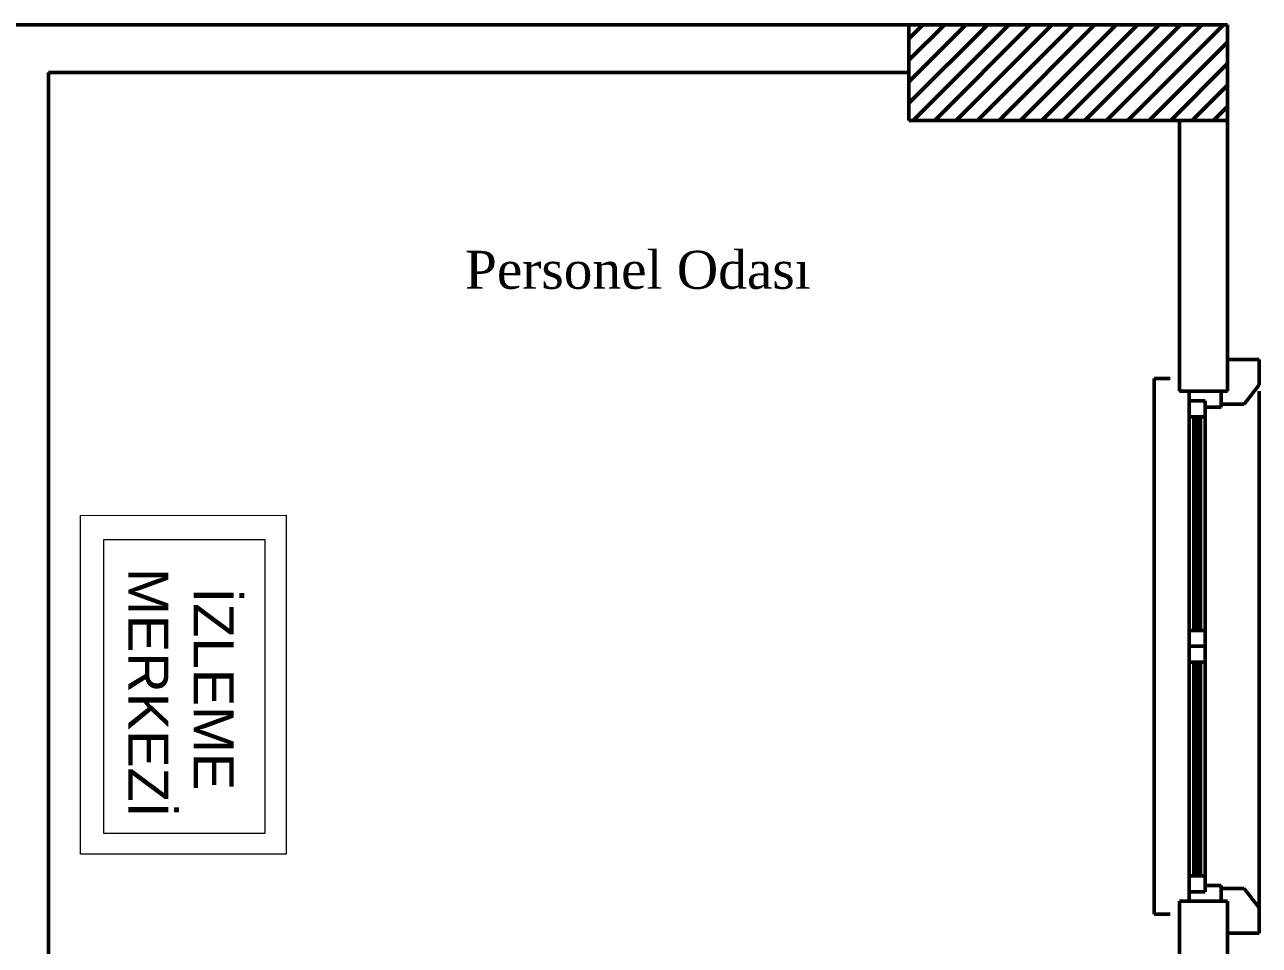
# Model space of a CAD drawing. Header units: millimetres. Extents: x 2046 to 14753, y 2361 to 29276.
# Drawn here: x 4762.5 to 5150, y 13347.1 to 13635.9 of the extents above; entities that cross this region are included whole.
import ezdxf

# ---------------------------------------------------------------- set-up
doc = ezdxf.new("R2010")
doc.units = ezdxf.units.MM
doc.linetypes.add('CONTINOUS', pattern=[0])
doc.linetypes.add('DUZ', pattern=[0])
for name, color, linetype, lineweight in [('A.O. DUVAR', 7, 'Continuous', 50), ('CY_SES', 3, 'CONTINOUS', 35), ('ELK-YAZI', 2, 'Continuous', 25)]:
    doc.layers.add(name, color=color, linetype=linetype, lineweight=lineweight)
doc.layers.add('ELK-CCTV', color=30, linetype='DUZ')
doc.styles.add('A.O. MALZEME', font='times.ttf', dxfattribs={"height": 10})
doc.styles.add('SULO', font='arial.ttf')

# ---------------------------------------------------------------- blocks, each defined once
blk = doc.blocks.new('CCTV MERKEZİ')
at = {"layer": 'ELK-CCTV', "color": 1, "linetype": 'Continuous', "lineweight": 18, "ltscale": 50}
for points in [[(-53.13, 64.51), (53.12, 64.52), (53.12, 0), (-53.12, 0)], [(-45.59, 57.78), (46.66, 57.78), (46.66, 7.26), (-45.59, 7.26)]]:
    blk.add_lwpolyline(points, close=True, dxfattribs=at)
at = {"layer": 'ELK-YAZI', "style": 'SULO'}
for s, p in [('İZLEME', (-30.44, 35.45)), ('MERKEZİ', (-36.57, 14.97))]:
    blk.add_text(s, height=12.6, rotation=0.0019, dxfattribs=at).set_placement(p)

msp = doc.modelspace()

# ---------------------------------------------------------------- linework, layer by layer
at = {"layer": 'A.O. DUVAR'}
for p, q in [((4704.96, 13635.858), (5039.96, 13635.858)), ((5039.96, 13635.858), (5139.96, 13635.858)), ((5039.96, 13605.858), (5039.96, 13635.858)), ((5039.96, 13635.858), (5039.96, 13620.858)), ((5139.96, 13635.858), (5139.96, 13605.858)), ((5039.96, 13620.858), (4769.959, 13620.858)), ((4769.959, 13620.858), (4769.959, 13135.859)), ((5139.96, 13605.858), (5039.96, 13605.858)), ((5124.96, 13520.858), (5124.96, 13605.858)), ((5124.96, 13605.858), (5139.96, 13605.858)), ((5139.96, 13605.858), (5139.96, 13520.858)), ((5121.96, 13524.858), (5116.96, 13524.858)), ((5116.96, 13524.858), (5116.96, 13356.858)), ((5121.96, 13524.858), (5116.96, 13524.858)), ((5116.96, 13524.858), (5116.96, 13356.858)), ((5139.96, 13520.858), (5124.96, 13520.858)), ((5137.96, 13520.858), (5127.96, 13520.858)), ((5127.96, 13520.858), (5127.96, 13517.858)), ((5137.96, 13520.858), (5127.96, 13520.858)), ((5127.96, 13520.858), (5127.96, 13517.858)), ((5137.96, 13515.858), (5137.96, 13520.858)), ((5137.96, 13515.858), (5137.96, 13520.858)), ((5149.96, 13520.873), (5149.96, 13358.843)), ((5149.96, 13520.873), (5149.96, 13358.843)), ((5127.96, 13517.858), (5132.96, 13517.858)), ((5127.96, 13517.858), (5127.96, 13512.858)), ((5132.96, 13517.858), (5127.96, 13517.858)), ((5127.96, 13517.858), (5132.96, 13517.858)), ((5127.96, 13517.858), (5127.96, 13512.858)), ((5132.96, 13517.858), (5127.96, 13517.858)), ((5132.96, 13517.858), (5132.96, 13515.858)), ((5132.96, 13512.858), (5132.96, 13517.858)), ((5132.96, 13517.858), (5132.96, 13515.858)), ((5132.96, 13512.858), (5132.96, 13517.858)), ((5127.96, 13512.858), (5127.96, 13445.858)), ((5127.96, 13512.858), (5132.96, 13512.858)), ((5127.96, 13512.858), (5127.96, 13445.858)), ((5127.96, 13512.858), (5132.96, 13512.858)), ((5129.46, 13512.858), (5129.46, 13445.858)), ((5129.46, 13512.858), (5129.46, 13445.858)), ((5130.46, 13512.858), (5130.46, 13445.858)), ((5130.46, 13512.858), (5130.46, 13445.858)), ((5131.46, 13512.858), (5131.46, 13445.858)), ((5131.46, 13512.858), (5131.46, 13445.858)), ((5132.96, 13515.858), (5137.96, 13515.858)), ((5132.96, 13515.858), (5137.96, 13515.858)), ((5132.96, 13445.858), (5132.96, 13512.858)), ((5132.96, 13445.858), (5132.96, 13512.858)), ((5127.96, 13445.858), (5127.96, 13440.858)), ((5132.96, 13445.858), (5127.96, 13445.858)), ((5127.96, 13445.858), (5127.96, 13440.858)), ((5132.96, 13445.858), (5127.96, 13445.858)), ((5132.96, 13440.858), (5132.96, 13445.858)), ((5132.96, 13440.858), (5132.96, 13445.858)), ((5127.96, 13440.858), (5132.96, 13440.858)), ((5127.96, 13435.858), (5127.96, 13440.858)), ((5127.96, 13440.858), (5132.96, 13440.858)), ((5127.96, 13440.858), (5132.96, 13440.858)), ((5127.96, 13435.858), (5127.96, 13440.858)), ((5127.96, 13440.858), (5132.96, 13440.858)), ((5132.96, 13440.858), (5132.96, 13435.858)), ((5132.96, 13440.858), (5132.96, 13435.858)), ((5127.96, 13368.858), (5127.96, 13435.858)), ((5132.96, 13435.858), (5127.96, 13435.858)), ((5127.96, 13368.858), (5127.96, 13435.858)), ((5132.96, 13435.858), (5127.96, 13435.858)), ((5129.46, 13368.858), (5129.46, 13435.858)), ((5129.46, 13368.858), (5129.46, 13435.858)), ((5130.46, 13368.858), (5130.46, 13435.858)), ((5130.46, 13368.858), (5130.46, 13435.858)), ((5131.46, 13368.858), (5131.46, 13435.858)), ((5131.46, 13368.858), (5131.46, 13435.858)), ((5132.96, 13435.858), (5132.96, 13368.858)), ((5132.96, 13435.858), (5132.96, 13368.858)), ((5127.96, 13363.858), (5127.96, 13368.858)), ((5127.96, 13368.858), (5132.96, 13368.858)), ((5127.96, 13363.858), (5127.96, 13368.858)), ((5127.96, 13368.858), (5132.96, 13368.858)), ((5132.96, 13368.858), (5132.96, 13363.858)), ((5132.96, 13368.858), (5132.96, 13363.858)), ((5132.96, 13363.858), (5132.96, 13365.858)), ((5132.96, 13365.858), (5137.96, 13365.858)), ((5132.96, 13363.858), (5132.96, 13365.858)), ((5132.96, 13365.858), (5137.96, 13365.858)), ((5137.96, 13365.858), (5137.96, 13360.858)), ((5137.96, 13365.858), (5137.96, 13360.858)), ((5127.96, 13360.858), (5127.96, 13363.858)), ((5127.96, 13363.858), (5132.96, 13363.858)), ((5132.96, 13363.858), (5127.96, 13363.858)), ((5127.96, 13360.858), (5127.96, 13363.858)), ((5127.96, 13363.858), (5132.96, 13363.858)), ((5132.96, 13363.858), (5127.96, 13363.858)), ((5124.96, 13360.858), (5139.96, 13360.858)), ((5124.96, 13150.858), (5124.96, 13360.858)), ((5137.96, 13360.858), (5127.96, 13360.858)), ((5137.96, 13360.858), (5127.96, 13360.858)), ((5139.96, 13360.858), (5139.96, 13150.858)), ((5116.96, 13356.858), (5121.96, 13356.858)), ((5116.96, 13356.858), (5121.96, 13356.858))]:
    msp.add_line(p, q, dxfattribs=at)
at = {"layer": 'A.O. DUVAR', "linetype": 'Continuous', "ltscale": 10}
for p, q in [((5039.96, 13631.425), (5044.394, 13635.858)), ((5039.96, 13624.69), (5051.129, 13635.858)), ((5039.96, 13617.955), (5057.864, 13635.858)), ((5039.96, 13611.219), (5064.599, 13635.858)), ((5041.335, 13605.858), (5071.335, 13635.858)), ((5044.788, 13632.885), (5044.788, 13632.885)), ((5048.07, 13605.858), (5078.07, 13635.858)), ((5051.523, 13632.885), (5051.523, 13632.885)), ((5054.805, 13605.858), (5084.805, 13635.858)), ((5058.258, 13632.885), (5058.258, 13632.885)), ((5061.54, 13605.858), (5091.54, 13635.858)), ((5064.994, 13632.885), (5064.994, 13632.885)), ((5068.275, 13605.858), (5098.275, 13635.858)), ((5071.729, 13632.885), (5071.729, 13632.885)), ((5075.011, 13605.858), (5105.011, 13635.858)), ((5078.464, 13632.885), (5078.464, 13632.885)), ((5081.746, 13605.858), (5111.746, 13635.858)), ((5085.199, 13632.885), (5085.199, 13632.885)), ((5088.481, 13605.858), (5118.481, 13635.858)), ((5091.934, 13632.885), (5091.934, 13632.885)), ((5095.216, 13605.858), (5125.216, 13635.858)), ((5098.67, 13632.885), (5098.67, 13632.885)), ((5101.951, 13605.858), (5131.951, 13635.858)), ((5105.405, 13632.885), (5105.405, 13632.885)), ((5108.687, 13605.858), (5138.687, 13635.858)), ((5112.14, 13632.885), (5112.14, 13632.885)), ((5118.875, 13632.885), (5118.875, 13632.885)), ((5125.61, 13632.885), (5125.61, 13632.885)), ((5132.346, 13632.885), (5132.346, 13632.885)), ((5139.081, 13632.885), (5139.081, 13632.885)), ((5041.42, 13629.517), (5041.42, 13629.517)), ((5048.156, 13629.517), (5048.156, 13629.517)), ((5054.891, 13629.517), (5054.891, 13629.517)), ((5061.626, 13629.517), (5061.626, 13629.517)), ((5068.361, 13629.517), (5068.361, 13629.517)), ((5075.096, 13629.517), (5075.096, 13629.517)), ((5081.832, 13629.517), (5081.832, 13629.517)), ((5088.567, 13629.517), (5088.567, 13629.517)), ((5095.302, 13629.517), (5095.302, 13629.517)), ((5102.037, 13629.517), (5102.037, 13629.517)), ((5108.772, 13629.517), (5108.772, 13629.517)), ((5115.422, 13605.858), (5139.96, 13630.397)), ((5115.508, 13629.517), (5115.508, 13629.517)), ((5122.243, 13629.517), (5122.243, 13629.517)), ((5128.978, 13629.517), (5128.978, 13629.517)), ((5135.713, 13629.517), (5135.713, 13629.517)), ((5044.788, 13626.15), (5044.788, 13626.15)), ((5051.523, 13626.15), (5051.523, 13626.15)), ((5058.258, 13626.15), (5058.258, 13626.15)), ((5064.994, 13626.15), (5064.994, 13626.15)), ((5071.729, 13626.15), (5071.729, 13626.15)), ((5078.464, 13626.15), (5078.464, 13626.15)), ((5085.199, 13626.15), (5085.199, 13626.15)), ((5091.934, 13626.15), (5091.934, 13626.15)), ((5098.67, 13626.15), (5098.67, 13626.15)), ((5105.405, 13626.15), (5105.405, 13626.15)), ((5112.14, 13626.15), (5112.14, 13626.15)), ((5118.875, 13626.15), (5118.875, 13626.15)), ((5125.61, 13626.15), (5125.61, 13626.15)), ((5132.346, 13626.15), (5132.346, 13626.15)), ((5139.081, 13626.15), (5139.081, 13626.15)), ((5041.42, 13622.782), (5041.42, 13622.782)), ((5048.156, 13622.782), (5048.156, 13622.782)), ((5054.891, 13622.782), (5054.891, 13622.782)), ((5061.626, 13622.782), (5061.626, 13622.782)), ((5068.361, 13622.782), (5068.361, 13622.782)), ((5075.096, 13622.782), (5075.096, 13622.782)), ((5081.832, 13622.782), (5081.832, 13622.782)), ((5088.567, 13622.782), (5088.567, 13622.782)), ((5095.302, 13622.782), (5095.302, 13622.782)), ((5102.037, 13622.782), (5102.037, 13622.782)), ((5108.772, 13622.782), (5108.772, 13622.782)), ((5115.508, 13622.782), (5115.508, 13622.782)), ((5122.157, 13605.858), (5139.96, 13623.662)), ((5122.243, 13622.782), (5122.243, 13622.782)), ((5128.978, 13622.782), (5128.978, 13622.782)), ((5135.713, 13622.782), (5135.713, 13622.782)), ((5044.788, 13619.415), (5044.788, 13619.415)), ((5051.523, 13619.415), (5051.523, 13619.415)), ((5058.258, 13619.415), (5058.258, 13619.415)), ((5064.994, 13619.415), (5064.994, 13619.415)), ((5071.729, 13619.415), (5071.729, 13619.415)), ((5078.464, 13619.415), (5078.464, 13619.415)), ((5085.199, 13619.415), (5085.199, 13619.415)), ((5091.934, 13619.415), (5091.934, 13619.415)), ((5098.67, 13619.415), (5098.67, 13619.415)), ((5105.405, 13619.415), (5105.405, 13619.415)), ((5112.14, 13619.415), (5112.14, 13619.415)), ((5118.875, 13619.415), (5118.875, 13619.415)), ((5125.61, 13619.415), (5125.61, 13619.415)), ((5128.892, 13605.858), (5139.96, 13616.927)), ((5132.346, 13619.415), (5132.346, 13619.415)), ((5139.081, 13619.415), (5139.081, 13619.415)), ((5041.42, 13616.047), (5041.42, 13616.047)), ((5048.156, 13616.047), (5048.156, 13616.047)), ((5054.891, 13616.047), (5054.891, 13616.047)), ((5061.626, 13616.047), (5061.626, 13616.047)), ((5068.361, 13616.047), (5068.361, 13616.047)), ((5075.096, 13616.047), (5075.096, 13616.047)), ((5081.832, 13616.047), (5081.832, 13616.047)), ((5088.567, 13616.047), (5088.567, 13616.047)), ((5095.302, 13616.047), (5095.302, 13616.047)), ((5102.037, 13616.047), (5102.037, 13616.047)), ((5108.772, 13616.047), (5108.772, 13616.047)), ((5115.508, 13616.047), (5115.508, 13616.047)), ((5122.243, 13616.047), (5122.243, 13616.047)), ((5128.978, 13616.047), (5128.978, 13616.047)), ((5135.713, 13616.047), (5135.713, 13616.047)), ((5041.42, 13609.312), (5041.42, 13609.312)), ((5044.788, 13612.679), (5044.788, 13612.679)), ((5048.156, 13609.312), (5048.156, 13609.312)), ((5051.523, 13612.679), (5051.523, 13612.679)), ((5054.891, 13609.312), (5054.891, 13609.312)), ((5058.258, 13612.679), (5058.258, 13612.679)), ((5061.626, 13609.312), (5061.626, 13609.312)), ((5064.994, 13612.679), (5064.994, 13612.679)), ((5068.361, 13609.312), (5068.361, 13609.312)), ((5071.729, 13612.679), (5071.729, 13612.679)), ((5075.096, 13609.312), (5075.096, 13609.312)), ((5078.464, 13612.679), (5078.464, 13612.679)), ((5081.832, 13609.312), (5081.832, 13609.312)), ((5085.199, 13612.679), (5085.199, 13612.679)), ((5088.567, 13609.312), (5088.567, 13609.312)), ((5091.934, 13612.679), (5091.934, 13612.679)), ((5095.302, 13609.312), (5095.302, 13609.312)), ((5098.67, 13612.679), (5098.67, 13612.679)), ((5102.037, 13609.312), (5102.037, 13609.312)), ((5105.405, 13612.679), (5105.405, 13612.679)), ((5108.772, 13609.312), (5108.772, 13609.312)), ((5112.14, 13612.679), (5112.14, 13612.679)), ((5115.508, 13609.312), (5115.508, 13609.312)), ((5118.875, 13612.679), (5118.875, 13612.679)), ((5122.243, 13609.312), (5122.243, 13609.312)), ((5125.61, 13612.679), (5125.61, 13612.679)), ((5128.978, 13609.312), (5128.978, 13609.312)), ((5132.346, 13612.679), (5132.346, 13612.679)), ((5135.627, 13605.858), (5139.96, 13610.191)), ((5135.713, 13609.312), (5135.713, 13609.312)), ((5139.081, 13612.679), (5139.081, 13612.679)), ((5044.788, 13605.944), (5044.788, 13605.944)), ((5051.523, 13605.944), (5051.523, 13605.944)), ((5058.258, 13605.944), (5058.258, 13605.944)), ((5064.994, 13605.944), (5064.994, 13605.944)), ((5071.729, 13605.944), (5071.729, 13605.944)), ((5078.464, 13605.944), (5078.464, 13605.944)), ((5085.199, 13605.944), (5085.199, 13605.944)), ((5091.934, 13605.944), (5091.934, 13605.944)), ((5098.67, 13605.944), (5098.67, 13605.944)), ((5105.405, 13605.944), (5105.405, 13605.944)), ((5112.14, 13605.944), (5112.14, 13605.944)), ((5118.875, 13605.944), (5118.875, 13605.944)), ((5125.61, 13605.944), (5125.61, 13605.944)), ((5132.346, 13605.944), (5132.346, 13605.944)), ((5139.081, 13605.944), (5139.081, 13605.944))]:
    msp.add_line(p, q, dxfattribs=at)
at = {"layer": 'A.O. DUVAR', "ltscale": 100}
for p, q in [((5149.96, 13530.858), (5139.96, 13530.858)), ((5139.96, 13530.858), (5139.96, 13520.858)), ((5149.96, 13530.858), (5139.96, 13530.858)), ((5139.96, 13530.858), (5139.96, 13520.858)), ((5149.96, 13522.873), (5149.96, 13530.858)), ((5149.96, 13522.873), (5149.96, 13530.858)), ((5139.96, 13520.858), (5137.96, 13520.858)), ((5137.96, 13520.858), (5137.96, 13516.858)), ((5139.96, 13520.858), (5137.96, 13520.858)), ((5137.96, 13520.858), (5137.96, 13516.858)), ((5145.162, 13516.858), (5149.96, 13522.873)), ((5145.162, 13516.858), (5149.96, 13522.873)), ((5137.96, 13516.858), (5145.162, 13516.858)), ((5137.96, 13516.858), (5145.162, 13516.858)), ((5137.96, 13360.858), (5137.96, 13364.858)), ((5137.96, 13364.858), (5145.162, 13364.858)), ((5137.96, 13360.858), (5137.96, 13364.858)), ((5137.96, 13364.858), (5145.162, 13364.858)), ((5145.162, 13364.858), (5149.96, 13358.843)), ((5145.162, 13364.858), (5149.96, 13358.843)), ((5139.96, 13360.858), (5137.96, 13360.858)), ((5139.96, 13360.858), (5137.96, 13360.858)), ((5139.96, 13350.858), (5139.96, 13360.858)), ((5139.96, 13350.858), (5139.96, 13360.858)), ((5149.96, 13358.843), (5149.96, 13350.858)), ((5149.96, 13358.843), (5149.96, 13350.858)), ((5149.96, 13350.858), (5139.96, 13350.858)), ((5149.96, 13350.858), (5139.96, 13350.858))]:
    msp.add_line(p, q, dxfattribs=at)

# ---------------------------------------------------------------- block references
at = {"layer": 'CY_SES', "rotation": 269.99813845919}
msp.add_blockref('CCTV MERKEZİ', (4780.019, 13428.821), dxfattribs=at)

# ---------------------------------------------------------------- texts
at = {"layer": 'A.O. DUVAR', "style": 'A.O. MALZEME'}
msp.add_text('Personel Odası', height=11.91743, dxfattribs=at).set_placement((4900.648, 13553.016, 3.5))

doc.saveas('drawing.dxf')
